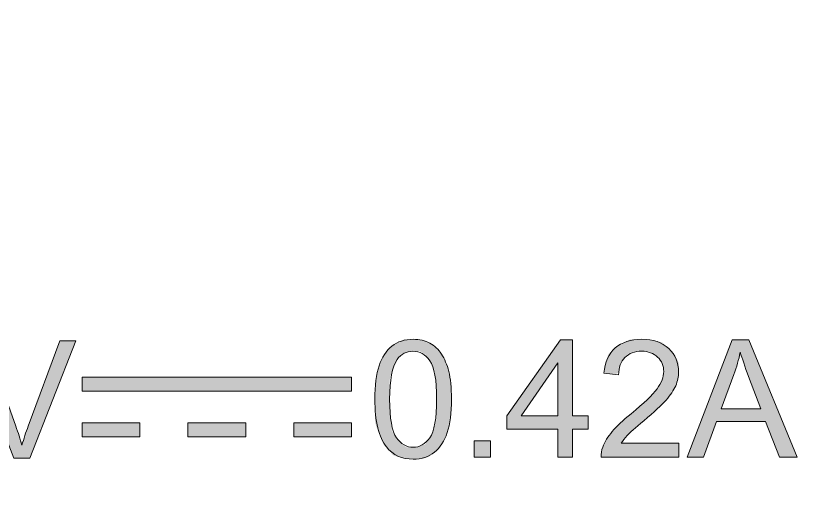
# Model space of a CAD drawing. Header units: inches. Extents: x 305.1 to 323.1, y 95.2 to 189.4.
# Drawn here: x 314.13 to 319.6, y 131.97 to 135.41 of the extents above; entities that cross this region are included whole.
import ezdxf

# ---------------------------------------------------------------- set-up
doc = ezdxf.new("R2010")
doc.units = ezdxf.units.IN
doc.header["$MEASUREMENT"] = 0
doc.layers.add('Layer 1', color=7, linetype='Continuous')
doc.layers.add('Layer 3', color=7, linetype='Continuous')

# ---------------------------------------------------------------- blocks, each defined once
blk = doc.blocks.new('block 234')
at = {"layer": 'Layer 3'}
h = blk.add_hatch(color=254, dxfattribs=at)
h.dxf.hatch_style = 2
edge = h.paths.add_edge_path()
edge.add_spline(control_points=[(26.3806, -63.4993), (26.3092, -63.5596), (26.3092, -63.5596), (26.2496, -63.6099), (26.2111, -63.6437), (26.1943, -63.6616), (26.1774, -63.6795), (26.1634, -63.6977), (26.1524, -63.7157), (26.1524, -63.7157), (26.5495, -63.7157), (26.5495, -63.7157), (26.5495, -63.7157), (26.5495, -63.8114), (26.5495, -63.8114), (26.5495, -63.8114), (26.0143, -63.8114), (26.0143, -63.8114), (26.0134, -63.787), (26.0172, -63.7642), (26.0258, -63.7422), (26.0394, -63.706), (26.0613, -63.6698), (26.0913, -63.6344), (26.1214, -63.5989), (26.1646, -63.5582), (26.2213, -63.5117), (26.3093, -63.4394), (26.3689, -63.3825), (26.3998, -63.3405), (26.4308, -63.2985), (26.4461, -63.2585), (26.4461, -63.2209), (26.4461, -63.1813), (26.4322, -63.1479), (26.4039, -63.121), (26.3757, -63.0942), (26.339, -63.0804), (26.2937, -63.0804), (26.2459, -63.0804), (26.2075, -63.0949), (26.1788, -63.1235), (26.15, -63.152), (26.1355, -63.192), (26.1352, -63.243), (26.1352, -63.243), (26.033, -63.2323), (26.033, -63.2323), (26.0401, -63.1562), (26.0663, -63.098), (26.1121, -63.058), (26.1576, -63.018), (26.2189, -62.998), (26.2961, -62.998), (26.3736, -62.998), (26.4351, -63.0198), (26.4806, -63.0628), (26.5257, -63.1059), (26.5483, -63.1593), (26.5483, -63.223), (26.5483, -63.2551), (26.5419, -63.2871), (26.5284, -63.3188), (26.5152, -63.3498), (26.4933, -63.3829), (26.4625, -63.4173), (26.4318, -63.4521), (26.3806, -63.4993), (26.3092, -63.5596)], knot_values=[-1, -1, -1, -1, 0, 0, 0, 0, 1, 1, 1, 2, 2, 2, 3, 3, 3, 4, 4, 4, 5, 5, 5, 6, 6, 6, 7, 7, 7, 8, 8, 8, 9, 9, 9, 10, 10, 10, 11, 11, 11, 12, 12, 12, 13, 13, 13, 14, 14, 14, 15, 15, 15, 16, 16, 16, 17, 17, 17, 18, 18, 18, 19, 19, 19, 20, 20, 20, 20.5, 21, 21, 21, 21], degree=3, periodic=0)
h = blk.add_hatch(color=254, dxfattribs=at)
h.dxf.hatch_style = 2
h.paths.add_polyline_path([(26.9748, -63.8114), (26.9748, -63.6171), (26.6235, -63.6171), (26.6235, -63.5262), (26.993, -63.0015), (27.0743, -63.0015), (27.0743, -63.5262), (27.1837, -63.5262), (27.1837, -63.6171), (27.0743, -63.6171), (27.0743, -63.8114)])
h.paths.add_polyline_path([(26.9748, -63.5262), (26.9748, -63.161), (26.7212, -63.5262)])
h = blk.add_hatch(color=254, dxfattribs=at)
h.dxf.hatch_style = 2
edge = h.paths.add_edge_path()
edge.add_spline(control_points=[(27.8746, -63.0015), (27.8746, -63.0015), (27.8746, -63.0015), (27.8746, -63.0015), (27.984, -63.0015), (27.984, -63.0015), (27.984, -63.0015), (27.667, -63.8114), (27.667, -63.8114), (27.667, -63.8114), (27.557, -63.8114), (27.557, -63.8114), (27.557, -63.8114), (27.2433, -63.0015), (27.2433, -63.0015), (27.2433, -63.0015), (27.3594, -63.0015), (27.3594, -63.0015), (27.3594, -63.0015), (27.5697, -63.5899), (27.5697, -63.5899), (27.5868, -63.6368), (27.6009, -63.6809), (27.6124, -63.7222), (27.6248, -63.6781), (27.6393, -63.634), (27.656, -63.5899), (27.656, -63.5899), (27.8746, -63.0015), (27.8746, -63.0015)], knot_values=[-1, -1, -1, -1, 0, 0, 0, 0, 1, 1, 1, 2, 2, 2, 3, 3, 3, 4, 4, 4, 5, 5, 5, 6, 6, 6, 7, 7, 7, 7.5, 8, 8, 8, 8], degree=3, periodic=1)
at = {"layer": 'Layer 3', "lineweight": 0}
for points in [[(26.9748, -63.8114), (26.9748, -63.6171), (26.6235, -63.6171), (26.6235, -63.5262), (26.993, -63.0015), (27.0743, -63.0015), (27.0743, -63.5262), (27.1837, -63.5262), (27.1837, -63.6171), (27.0743, -63.6171), (27.0743, -63.8114), (26.9748, -63.8114)], [(26.9748, -63.5262), (26.9748, -63.161), (26.7212, -63.5262), (26.9748, -63.5262)]]:
    blk.add_lwpolyline(points, dxfattribs=at)
for points, knots in [([(26.5495, -63.7157), (26.5495, -63.7157), (26.5495, -63.8114), (26.5495, -63.8114), (26.5495, -63.8114), (26.0143, -63.8114), (26.0143, -63.8114), (26.0134, -63.787), (26.0172, -63.7642), (26.0258, -63.7422), (26.0394, -63.706), (26.0613, -63.6698), (26.0913, -63.6344), (26.1214, -63.5989), (26.1646, -63.5582), (26.2213, -63.5117), (26.3093, -63.4394), (26.3689, -63.3825), (26.3998, -63.3405), (26.4308, -63.2985), (26.4461, -63.2585), (26.4461, -63.2209), (26.4461, -63.1813), (26.4322, -63.1479), (26.4039, -63.121), (26.3757, -63.0942), (26.339, -63.0804), (26.2937, -63.0804), (26.2459, -63.0804), (26.2075, -63.0949), (26.1788, -63.1235), (26.15, -63.152), (26.1355, -63.192), (26.1352, -63.243), (26.1352, -63.243), (26.033, -63.2323), (26.033, -63.2323), (26.0401, -63.1562), (26.0663, -63.098), (26.1121, -63.058), (26.1576, -63.018), (26.2189, -62.998), (26.2961, -62.998), (26.3736, -62.998), (26.4351, -63.0198), (26.4806, -63.0628), (26.5257, -63.1059), (26.5483, -63.1593), (26.5483, -63.223), (26.5483, -63.2551), (26.5419, -63.2871), (26.5284, -63.3188), (26.5152, -63.3498), (26.4933, -63.3829), (26.4625, -63.4173), (26.4318, -63.4521), (26.3806, -63.4993), (26.3092, -63.5596), (26.2496, -63.6099), (26.2111, -63.6437), (26.1943, -63.6616), (26.1774, -63.6795), (26.1634, -63.6977), (26.1524, -63.7157), (26.1524, -63.7157), (26.5495, -63.7157), (26.5495, -63.7157)], [0, 0, 0, 0, 1, 1, 1, 2, 2, 2, 3, 3, 3, 4, 4, 4, 5, 5, 5, 6, 6, 6, 7, 7, 7, 8, 8, 8, 9, 9, 9, 10, 10, 10, 11, 11, 11, 12, 12, 12, 13, 13, 13, 14, 14, 14, 15, 15, 15, 16, 16, 16, 17, 17, 17, 18, 18, 18, 19, 19, 19, 20, 20, 20, 21, 21, 21, 22, 22, 22, 22]), ([(27.557, -63.8114), (27.557, -63.8114), (27.2433, -63.0015), (27.2433, -63.0015), (27.2433, -63.0015), (27.3594, -63.0015), (27.3594, -63.0015), (27.3594, -63.0015), (27.5697, -63.5899), (27.5697, -63.5899), (27.5868, -63.6368), (27.6009, -63.6809), (27.6124, -63.7222), (27.6248, -63.6781), (27.6393, -63.634), (27.656, -63.5899), (27.656, -63.5899), (27.8746, -63.0015), (27.8746, -63.0015), (27.8746, -63.0015), (27.984, -63.0015), (27.984, -63.0015), (27.984, -63.0015), (27.667, -63.8114), (27.667, -63.8114), (27.667, -63.8114), (27.557, -63.8114), (27.557, -63.8114)], [0, 0, 0, 0, 1, 1, 1, 2, 2, 2, 3, 3, 3, 4, 4, 4, 5, 5, 5, 6, 6, 6, 7, 7, 7, 8, 8, 8, 9, 9, 9, 9])]:
    blk.add_open_spline(points, degree=3, knots=knots, dxfattribs=at)
blk = doc.blocks.new('block 235')
at = {"layer": 'Layer 3'}
h = blk.add_hatch(color=254, dxfattribs=at)
h.dxf.hatch_style = 2
edge = h.paths.add_edge_path()
edge.add_spline(control_points=[(30.496, -63.7384), (30.4572, -63.7704), (30.4572, -63.7704), (30.4183, -63.8021), (30.3692, -63.8183), (30.31, -63.8183), (30.2317, -63.8183), (30.1704, -63.7901), (30.126, -63.7343), (30.0726, -63.6667), (30.0459, -63.5572), (30.0459, -63.4049), (30.0459, -63.3091), (30.0557, -63.232), (30.0755, -63.1737), (30.0951, -63.1155), (30.1244, -63.0704), (30.1634, -63.0387), (30.2023, -63.007), (30.251, -62.9912), (30.31, -62.9912), (30.3534, -62.9912), (30.3916, -62.9998), (30.4243, -63.0173), (30.4572, -63.0349), (30.4841, -63.0601), (30.5055, -63.0931), (30.5268, -63.1262), (30.5437, -63.1662), (30.5558, -63.2134), (30.5678, -63.2609), (30.574, -63.3246), (30.574, -63.4049), (30.574, -63.5), (30.5642, -63.5765), (30.5447, -63.635), (30.5251, -63.6933), (30.496, -63.7384), (30.4572, -63.7704)], knot_values=[-1, -1, -1, -1, 0, 0, 0, 0, 1, 1, 1, 2, 2, 2, 3, 3, 3, 4, 4, 4, 5, 5, 5, 6, 6, 6, 7, 7, 7, 8, 8, 8, 9, 9, 9, 10, 10, 10, 10.5, 11, 11, 11, 11], degree=3, periodic=0)
edge = h.paths.add_edge_path()
edge.add_spline(control_points=[(30.4562, -63.1831), (30.425, -63.1393), (30.425, -63.1393), (30.394, -63.0955), (30.3553, -63.0735), (30.3089, -63.0735), (30.2633, -63.0735), (30.2268, -63.0928), (30.1994, -63.1314), (30.1653, -63.1806), (30.148, -63.2719), (30.148, -63.4049), (30.148, -63.5379), (30.1637, -63.6264), (30.1949, -63.6702), (30.2259, -63.7143), (30.2643, -63.7363), (30.31, -63.7363), (30.3558, -63.7363), (30.394, -63.7143), (30.425, -63.6702), (30.4562, -63.6261), (30.4719, -63.5376), (30.4719, -63.4049), (30.4719, -63.2716), (30.4562, -63.1831), (30.425, -63.1393)], knot_values=[-1, -1, -1, -1, 0, 0, 0, 0, 1, 1, 1, 2, 2, 2, 3, 3, 3, 4, 4, 4, 5, 5, 5, 6, 6, 6, 6.5, 7, 7, 7, 7], degree=3, periodic=0)
h = blk.add_hatch(color=254, dxfattribs=at)
h.dxf.hatch_style = 2
h.paths.add_polyline_path([(31.3082, -63.8042), (31.3082, -63.6102), (30.9569, -63.6102), (30.9569, -63.5193), (31.3264, -62.9946), (31.4077, -62.9946), (31.4077, -63.5193), (31.5169, -63.5193), (31.5169, -63.6102), (31.4077, -63.6102), (31.4077, -63.8042)])
h.paths.add_polyline_path([(31.3082, -63.5193), (31.3082, -63.1541), (31.0546, -63.5193)])
h = blk.add_hatch(color=254, dxfattribs=at)
h.dxf.hatch_style = 2
edge = h.paths.add_edge_path()
edge.add_spline(control_points=[(31.9724, -63.4928), (31.9009, -63.5531), (31.9009, -63.5531), (31.8413, -63.603), (31.8029, -63.6371), (31.786, -63.655), (31.7691, -63.6726), (31.7552, -63.6909), (31.7441, -63.7088), (31.7441, -63.7088), (32.1414, -63.7088), (32.1414, -63.7088), (32.1414, -63.7088), (32.1414, -63.8042), (32.1414, -63.8042), (32.1414, -63.8042), (31.6058, -63.8042), (31.6058, -63.8042), (31.6051, -63.7804), (31.6089, -63.7573), (31.6175, -63.7353), (31.6311, -63.6988), (31.653, -63.663), (31.683, -63.6275), (31.7131, -63.592), (31.7564, -63.5513), (31.813, -63.5048), (31.9011, -63.4328), (31.9605, -63.3756), (31.9915, -63.3333), (32.0225, -63.2912), (32.0378, -63.2513), (32.0378, -63.2137), (32.0378, -63.1744), (32.0239, -63.141), (31.9956, -63.1141), (31.9676, -63.0869), (31.9307, -63.0735), (31.8856, -63.0735), (31.8375, -63.0735), (31.7993, -63.088), (31.7705, -63.1166), (31.7417, -63.1455), (31.7273, -63.1851), (31.7269, -63.2358), (31.7269, -63.2358), (31.6248, -63.2254), (31.6248, -63.2254), (31.6318, -63.1493), (31.658, -63.0911), (31.7037, -63.0511), (31.7493, -63.0111), (31.8106, -62.9912), (31.8876, -62.9912), (31.9653, -62.9912), (32.0268, -63.0129), (32.0721, -63.0559), (32.1174, -63.099), (32.14, -63.1524), (32.14, -63.2161), (32.14, -63.2485), (32.1334, -63.2802), (32.1203, -63.3116), (32.1069, -63.3429), (32.0849, -63.3756), (32.0542, -63.4104), (32.0234, -63.4452), (31.9724, -63.4928), (31.9009, -63.5531)], knot_values=[-1, -1, -1, -1, 0, 0, 0, 0, 1, 1, 1, 2, 2, 2, 3, 3, 3, 4, 4, 4, 5, 5, 5, 6, 6, 6, 7, 7, 7, 8, 8, 8, 9, 9, 9, 10, 10, 10, 11, 11, 11, 12, 12, 12, 13, 13, 13, 14, 14, 14, 15, 15, 15, 16, 16, 16, 17, 17, 17, 18, 18, 18, 19, 19, 19, 20, 20, 20, 20.5, 21, 21, 21, 21], degree=3, periodic=0)
h = blk.add_hatch(color=254, dxfattribs=at)
h.dxf.hatch_style = 2
h.paths.add_polyline_path([(32.1992, -63.8042), (32.5103, -62.9946), (32.6256, -62.9946), (32.9572, -63.8042), (32.835, -63.8042), (32.7405, -63.5589), (32.402, -63.5589), (32.3129, -63.8042)])
edge = h.paths.add_edge_path()
edge.add_spline(control_points=[(32.623, -63.2475), (32.623, -63.2475), (32.623, -63.2475), (32.5971, -63.1793), (32.5779, -63.1235), (32.5655, -63.0794), (32.5551, -63.1314), (32.5406, -63.1831), (32.5219, -63.234), (32.5219, -63.234), (32.4328, -63.4718), (32.4328, -63.4718), (32.4328, -63.4718), (32.7074, -63.4718), (32.7074, -63.4718), (32.7074, -63.4718), (32.623, -63.2475), (32.623, -63.2475)], knot_values=[-1, -1, -1, -1, 0, 0, 0, 0, 1, 1, 1, 2, 2, 2, 3, 3, 3, 3.5, 4, 4, 4, 4], degree=3, periodic=1)
h = blk.add_hatch(color=254, dxfattribs=at)
h.dxf.hatch_style = 2
h.paths.add_polyline_path([(30.7308, -63.8042), (30.7308, -63.6912), (30.8441, -63.6912), (30.8441, -63.8042)])
at = {"layer": 'Layer 3', "lineweight": 0}
for points in [[(31.3082, -63.8042), (31.3082, -63.6102), (30.9569, -63.6102), (30.9569, -63.5193), (31.3264, -62.9946), (31.4077, -62.9946), (31.4077, -63.5193), (31.5169, -63.5193), (31.5169, -63.6102), (31.4077, -63.6102), (31.4077, -63.8042), (31.3082, -63.8042)], [(32.1992, -63.8042), (32.5103, -62.9946), (32.6256, -62.9946), (32.9572, -63.8042), (32.835, -63.8042), (32.7405, -63.5589), (32.402, -63.5589), (32.3129, -63.8042), (32.1992, -63.8042)], [(31.3082, -63.5193), (31.3082, -63.1541), (31.0546, -63.5193), (31.3082, -63.5193)], [(30.7308, -63.8042), (30.7308, -63.6912), (30.8441, -63.6912), (30.8441, -63.8042), (30.7308, -63.8042)]]:
    blk.add_lwpolyline(points, dxfattribs=at)
for points, knots in [([(30.0459, -63.4049), (30.0459, -63.3091), (30.0557, -63.232), (30.0755, -63.1737), (30.0951, -63.1155), (30.1244, -63.0704), (30.1634, -63.0387), (30.2023, -63.007), (30.251, -62.9912), (30.31, -62.9912), (30.3534, -62.9912), (30.3916, -62.9998), (30.4243, -63.0173), (30.4572, -63.0349), (30.4841, -63.0601), (30.5055, -63.0931), (30.5268, -63.1262), (30.5437, -63.1662), (30.5558, -63.2134), (30.5678, -63.2609), (30.574, -63.3246), (30.574, -63.4049), (30.574, -63.5), (30.5642, -63.5765), (30.5447, -63.635), (30.5251, -63.6933), (30.496, -63.7384), (30.4572, -63.7704), (30.4183, -63.8021), (30.3692, -63.8183), (30.31, -63.8183), (30.2317, -63.8183), (30.1704, -63.7901), (30.126, -63.7343), (30.0726, -63.6667), (30.0459, -63.5572), (30.0459, -63.4049)], [0, 0, 0, 0, 1, 1, 1, 2, 2, 2, 3, 3, 3, 4, 4, 4, 5, 5, 5, 6, 6, 6, 7, 7, 7, 8, 8, 8, 9, 9, 9, 10, 10, 10, 11, 11, 11, 12, 12, 12, 12]), ([(32.1414, -63.7088), (32.1414, -63.7088), (32.1414, -63.8042), (32.1414, -63.8042), (32.1414, -63.8042), (31.6058, -63.8042), (31.6058, -63.8042), (31.6051, -63.7804), (31.6089, -63.7573), (31.6175, -63.7353), (31.6311, -63.6988), (31.653, -63.663), (31.683, -63.6275), (31.7131, -63.592), (31.7564, -63.5513), (31.813, -63.5048), (31.9011, -63.4328), (31.9605, -63.3756), (31.9915, -63.3333), (32.0225, -63.2912), (32.0378, -63.2513), (32.0378, -63.2137), (32.0378, -63.1744), (32.0239, -63.141), (31.9956, -63.1141), (31.9676, -63.0869), (31.9307, -63.0735), (31.8856, -63.0735), (31.8375, -63.0735), (31.7993, -63.088), (31.7705, -63.1166), (31.7417, -63.1455), (31.7273, -63.1851), (31.7269, -63.2358), (31.7269, -63.2358), (31.6248, -63.2254), (31.6248, -63.2254), (31.6318, -63.1493), (31.658, -63.0911), (31.7037, -63.0511), (31.7493, -63.0111), (31.8106, -62.9912), (31.8876, -62.9912), (31.9653, -62.9912), (32.0268, -63.0129), (32.0721, -63.0559), (32.1174, -63.099), (32.14, -63.1524), (32.14, -63.2161), (32.14, -63.2485), (32.1334, -63.2802), (32.1203, -63.3116), (32.1069, -63.3429), (32.0849, -63.3756), (32.0542, -63.4104), (32.0234, -63.4452), (31.9724, -63.4928), (31.9009, -63.5531), (31.8413, -63.603), (31.8029, -63.6371), (31.786, -63.655), (31.7691, -63.6726), (31.7552, -63.6909), (31.7441, -63.7088), (31.7441, -63.7088), (32.1414, -63.7088), (32.1414, -63.7088)], [0, 0, 0, 0, 1, 1, 1, 2, 2, 2, 3, 3, 3, 4, 4, 4, 5, 5, 5, 6, 6, 6, 7, 7, 7, 8, 8, 8, 9, 9, 9, 10, 10, 10, 11, 11, 11, 12, 12, 12, 13, 13, 13, 14, 14, 14, 15, 15, 15, 16, 16, 16, 17, 17, 17, 18, 18, 18, 19, 19, 19, 20, 20, 20, 21, 21, 21, 22, 22, 22, 22]), ([(30.148, -63.4049), (30.148, -63.5379), (30.1637, -63.6264), (30.1949, -63.6702), (30.2259, -63.7143), (30.2643, -63.7363), (30.31, -63.7363), (30.3558, -63.7363), (30.394, -63.7143), (30.425, -63.6702), (30.4562, -63.6261), (30.4719, -63.5376), (30.4719, -63.4049), (30.4719, -63.2716), (30.4562, -63.1831), (30.425, -63.1393), (30.394, -63.0955), (30.3553, -63.0735), (30.3089, -63.0735), (30.2633, -63.0735), (30.2268, -63.0928), (30.1994, -63.1314), (30.1653, -63.1806), (30.148, -63.2719), (30.148, -63.4049)], [0, 0, 0, 0, 1, 1, 1, 2, 2, 2, 3, 3, 3, 4, 4, 4, 5, 5, 5, 6, 6, 6, 7, 7, 7, 8, 8, 8, 8]), ([(32.4328, -63.4718), (32.4328, -63.4718), (32.7074, -63.4718), (32.7074, -63.4718), (32.7074, -63.4718), (32.623, -63.2475), (32.623, -63.2475), (32.5971, -63.1793), (32.5779, -63.1235), (32.5655, -63.0794), (32.5551, -63.1314), (32.5406, -63.1831), (32.5219, -63.234), (32.5219, -63.234), (32.4328, -63.4718), (32.4328, -63.4718)], [0, 0, 0, 0, 1, 1, 1, 2, 2, 2, 3, 3, 3, 4, 4, 4, 5, 5, 5, 5])]:
    blk.add_open_spline(points, degree=3, knots=knots, dxfattribs=at)
blk = doc.blocks.new('block 239')
at = {"layer": 'Layer 3'}
h = blk.add_hatch(color=254, dxfattribs=at)
h.dxf.hatch_style = 2
h.paths.add_polyline_path([(29.8853, -63.3491), (28.0274, -63.3491), (28.0274, -63.2532), (29.8853, -63.2532)])
at = {"layer": 'Layer 3', "lineweight": 0}
blk.add_lwpolyline([(29.8853, -63.3491), (28.0274, -63.3491), (28.0274, -63.2532), (29.8853, -63.2532), (29.8853, -63.3491)], dxfattribs=at)
blk = doc.blocks.new('block 238')
at = {"layer": 'Layer 3'}
blk.add_blockref('block 239', (0, 0), dxfattribs=at)
blk = doc.blocks.new('block 237')
at = {"layer": 'Layer 3'}
blk.add_blockref('block 238', (0, 0), dxfattribs=at)
blk = doc.blocks.new('block 241')
at = {"layer": 'Layer 3'}
h = blk.add_hatch(color=254, dxfattribs=at)
h.dxf.hatch_style = 2
h.paths.add_polyline_path([(28.4262, -63.6643), (28.0274, -63.6643), (28.0274, -63.5684), (28.4262, -63.5684)])
at = {"layer": 'Layer 3', "lineweight": 0}
blk.add_lwpolyline([(28.4262, -63.6643), (28.0274, -63.6643), (28.0274, -63.5684), (28.4262, -63.5684), (28.4262, -63.6643)], dxfattribs=at)
blk = doc.blocks.new('block 242')
at = {"layer": 'Layer 3'}
h = blk.add_hatch(color=254, dxfattribs=at)
h.dxf.hatch_style = 2
h.paths.add_polyline_path([(29.8853, -63.6643), (29.4864, -63.6643), (29.4864, -63.5684), (29.8853, -63.5684)])
at = {"layer": 'Layer 3', "lineweight": 0}
blk.add_lwpolyline([(29.8853, -63.6643), (29.4864, -63.6643), (29.4864, -63.5684), (29.8853, -63.5684), (29.8853, -63.6643)], dxfattribs=at)
blk = doc.blocks.new('block 240')
at = {"layer": 'Layer 3'}
for name in ['block 241', 'block 242']:
    blk.add_blockref(name, (0, 0), dxfattribs=at)
blk = doc.blocks.new('block 243')
at = {"layer": 'Layer 3'}
h = blk.add_hatch(color=254, dxfattribs=at)
h.dxf.hatch_style = 2
h.paths.add_polyline_path([(29.1558, -63.6643), (28.7571, -63.6643), (28.7571, -63.5684), (29.1558, -63.5684)])
at = {"layer": 'Layer 3', "lineweight": 0}
blk.add_lwpolyline([(29.1558, -63.6643), (28.7571, -63.6643), (28.7571, -63.5684), (29.1558, -63.5684), (29.1558, -63.6643)], dxfattribs=at)
blk = doc.blocks.new('block 236')
at = {"layer": 'Layer 3'}
for name in ['block 237', 'block 240', 'block 243']:
    blk.add_blockref(name, (0, 0), dxfattribs=at)
blk = doc.blocks.new('block 233')
at = {"layer": 'Layer 3'}
for name in ['block 234', 'block 235', 'block 236']:
    blk.add_blockref(name, (0, 0), dxfattribs=at)
blk = doc.blocks.new('block 228')
at = {"layer": 'Layer 3'}
blk.add_blockref('block 233', (0, 0), dxfattribs=at)

msp = doc.modelspace()

# ---------------------------------------------------------------- linework, layer by layer
at = {"layer": 'Layer 1', "lineweight": 0}
msp.add_open_spline([(321.1265, 125.3832), (321.1265, 125.3832), (320.1266, 124.3831), (320.1266, 124.3831), (320.1266, 124.3831), (308.1264, 124.3831), (308.1264, 124.3831), (307.5742, 124.3831), (307.1265, 124.8308), (307.1265, 125.3832), (307.1265, 125.3832), (307.1265, 162.3832), (307.1265, 162.3832), (307.1265, 162.9354), (307.5742, 163.3831), (308.1264, 163.3831), (308.1264, 163.3831), (320.1266, 163.3831), (320.1266, 163.3831), (320.6788, 163.3831), (321.1265, 162.9354), (321.1265, 162.3832), (321.1265, 162.3832), (321.1265, 125.3832), (321.1265, 125.3832)], degree=3, knots=[0, 0, 0, 0, 1, 1, 1, 2, 2, 2, 3, 3, 3, 4, 4, 4, 5, 5, 5, 6, 6, 6, 7, 7, 7, 8, 8, 8, 8], dxfattribs=at)

# ---------------------------------------------------------------- block references
at = {"layer": 'Layer 3'}
msp.add_blockref('block 228', (286.5558, 196.168), dxfattribs=at)

doc.saveas('drawing.dxf')
